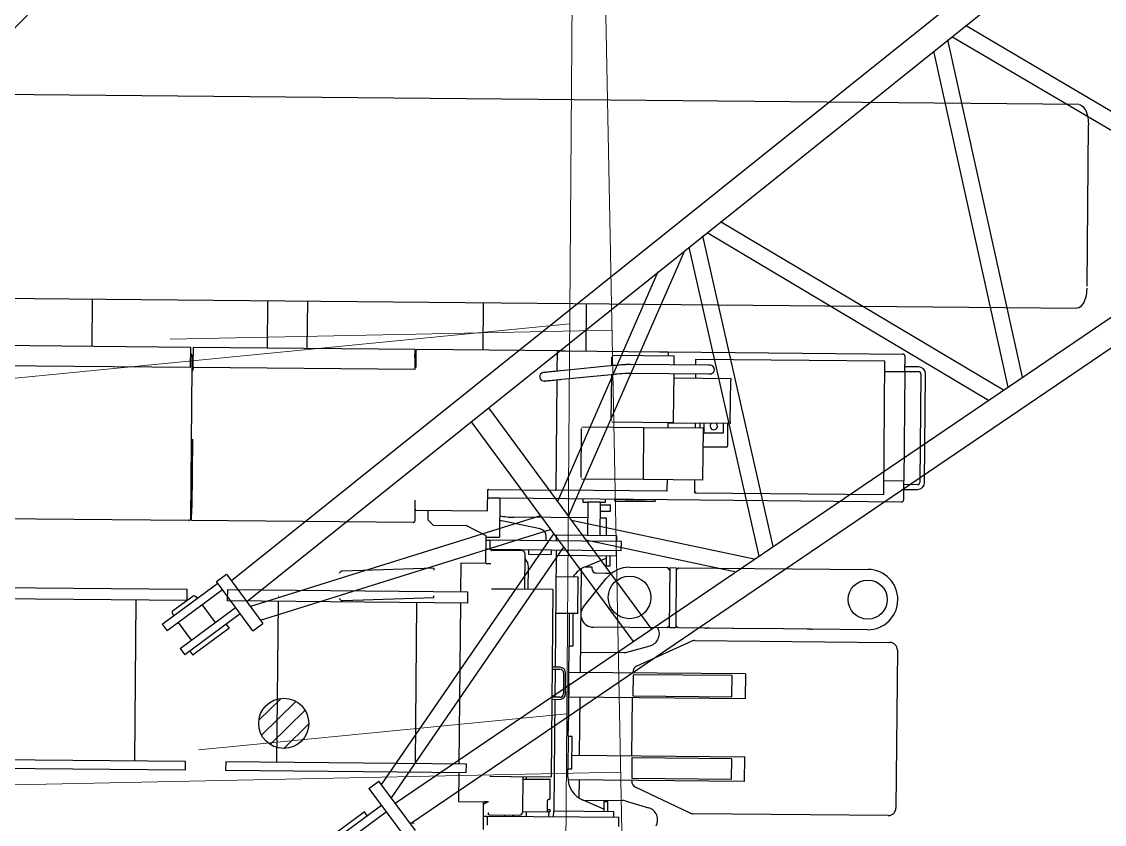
# Model space of a CAD drawing. Header units: millimetres. Extents: x -2078669 to -1085629, y -5987148 to 310365.
# Drawn here: x -1708037 to -1703718, y -2250568 to -2247368 of the extents above; entities that cross this region are included whole.
import ezdxf

# ---------------------------------------------------------------- set-up
doc = ezdxf.new("R2010")
doc.units = ezdxf.units.MM
doc.header["$LTSCALE"] = 500
for name, color, linetype, lineweight in [('D-BGD', 7, 'Continuous', 13), ('D-BYP-STR8', 5, 'Continuous', 25), ('D-BYP-STRB', 5, 'Continuous', 25), ('D-BYP-STRC', 1, 'Continuous', 13)]:
    doc.layers.add(name, color=color, linetype=linetype, lineweight=lineweight)
doc.styles.add('MS ゴシック', font='MS Gothic.ttf')
doc.dimstyles.new('DIM-500-F', dxfattribs={"dimscale": 500, "dimtxt": 3.5, "dimasz": 2.5, "dimexe": 0, "dimexo": 2, "dimgap": 0.8, "dimtad": 1, "dimdec": 0, "dimzin": 0, "dimdsep": 46, "dimtxsty": 'MS ゴシック', "dimblk": 'OPEN', "dimcen": 0.1, "dimclrd": 256, "dimclre": 256, "dimclrt": 256, "dimaunit": 1, "dimadec": 4, "dimazin": 0, "dimtfac": 1, "dimtdec": 0, "dimtmove": 2, "dimatfit": 3, "dimldrblk": 'OPEN', "dimfxl": 1, "dimtolj": 1, "dimtzin": 0, "dimlwd": -1, "dimlwe": -1, "dimarcsym": 2})

# ---------------------------------------------------------------- blocks, each defined once
blk = doc.blocks.new('河川平面')
at = {"layer": 'D-BGD', "linetype": 'Continuous'}
for p, q in [((1605115.3, -2790073.1), (1602021.8, -2790376.6)), ((1605284.5, -2790097.8), (1603521.9, -2790134.2)), ((1605103.5, -2791627.3), (1603635.8, -2791770.7)), ((1605320.9, -2791860.4), (1601912.3, -2791931.1))]:
    blk.add_line(p, q, dxfattribs=at)
at = {"layer": 'D-BGD', "linetype": 'Continuous', "flags": 128}
for points in [[(1555495.9, -2675787.7), (1564011.5, -2675699.7), (1566577.2, -2675672.8), (1574077.3, -2675730.1), (1583381.5, -2675801.3), (1590983.7, -2675859.6), (1594010.4, -2675779.3), (1600312.3, -2675611.5), (1600968.6, -2675926.5), (1601493.7, -2676411.7), (1602266.3, -2677624), (1603044.6, -2679177.5), (1603569.2, -2681204.6), (1603901.9, -2684845.8), (1604555.1, -2699152.4), (1604818, -2713861), (1604991.3, -2733280.7), (1605158.1, -2754385.2), (1605264.4, -2770455.9), (1605095.6, -2792669.8), (1604965, -2797739), (1604449, -2800952.3), (1604251.7, -2801442.1), (1604117.6, -2801667.3)], [(1605095.6, -2792669.8), (1605264.4, -2770455.9), (1605158.1, -2754385.2), (1604991.3, -2733280.7), (1604818, -2713861), (1604555.1, -2699152.4)]]:
    blk.add_lwpolyline(points, dxfattribs=at)
at = {"layer": 'D-BGD', "linetype": 'Continuous'}
for points in [[(1551648.4, -2675562.3, 363530), (1588752.9, -2675805.7, 367630), (1591491.6, -2675776.7, 367740), (1601077.8, -2675473.7, 368380), (1602686.9, -2677771.2, 368330), (1604553.9, -2702997.2, 368080), (1604920.5, -2714880.7, 368280), (1605042.4, -2738607.7, 368470), (1604960.7, -2758976.6, 368490), (1605039.6, -2777661.4, 368510), (1605331.7, -2792524, 368300), (1605349, -2797390, 368380), (1605376, -2800935, 368140), (1605159.6, -2801652.6, 368050), (1604931.6, -2802029.1, 368050)], [(1604920.5, -2714880.7, 368280), (1605042.4, -2738607.7, 368470), (1604960.7, -2758976.6, 368490), (1605039.6, -2777661.4, 368510), (1605331.7, -2792524, 368300)]]:
    blk.add_polyline3d(points, dxfattribs=at)
blk = doc.blocks.new('_Open')
at = {"color": 0, "linetype": 'ByBlock', "lineweight": -2}
for p, q in [((-1, 0.1667), (0, 0)), ((-1, -0.1667), (0, 0)), ((0, 0), (-1, 0))]:
    blk.add_line(p, q, dxfattribs=at)

msp = doc.modelspace()

# ---------------------------------------------------------------- linework, layer by layer
at = {"layer": 'D-BYP-STR8'}
msp.add_circle((-1706874.7, -2250449), 16000, dxfattribs=at)
at = {"layer": 'D-BYP-STRB', "linetype": 'Continuous'}
for p, q in [((-1707139, -2249679.4), (-1702693.5, -2246120.9)), ((-1703352.1, -2246517.9), (-1707199.4, -2249597.6)), ((-1706546.4, -2250482.8), (-1701833.8, -2247286.3)), ((-1703043.4, -2248106.8), (-1704271.6, -2247384.1)), ((-1704326.1, -2247427.5), (-1703102.9, -2248147.2)), ((-1704044.8, -2248786), (-1704342.4, -2247440.7)), ((-1704398.9, -2247485.9), (-1704102.7, -2248825.3)), ((-1703820.1, -2247698.6), (-1710031.3, -2247641.2)), ((-1703820.1, -2247698.6), (-1703812.3, -2247700.2)), ((-1703812.3, -2247700.2), (-1703804.9, -2247704.8)), ((-1703804.9, -2247704.8), (-1703792.1, -2247722.3)), ((-1703792.1, -2247722.3), (-1703783.6, -2247748.3)), ((-1703786.8, -2248422.8), (-1703780.9, -2247779)), ((-1703783.6, -2247748.3), (-1703780.9, -2247779)), ((-1706486, -2250564.6), (-1702407.7, -2247798.4)), ((-1704120.1, -2248837.1), (-1705248.4, -2248166)), ((-1705302.7, -2248209.3), (-1704179.5, -2248877.4)), ((-1705038.8, -2249460.2), (-1705319, -2248222.5)), ((-1705855.4, -2249339.8), (-1705391.8, -2248280.8)), ((-1705375.4, -2248267.5), (-1705096.6, -2249499.4)), ((-1705498.5, -2248366.1), (-1705898.9, -2249280.9)), ((-1710041.1, -2248453.1), (-1703827.6, -2248510.5)), ((-1703790.2, -2248461.5), (-1703799.1, -2248487.4)), ((-1703786.9, -2248430.9), (-1703790.2, -2248461.5)), ((-1707755.5, -2248474.2), (-1707757.2, -2248663.2)), ((-1707055.5, -2248480.7), (-1707057.2, -2248669.7)), ((-1706897.3, -2248671.2), (-1706895.5, -2248482.2)), ((-1706195.5, -2248488.7), (-1706197.3, -2248677.7)), ((-1705785.3, -2248681.5), (-1705783.6, -2248492.5)), ((-1703819.8, -2248509.1), (-1703827.6, -2248510.5)), ((-1703812.3, -2248504.6), (-1703819.8, -2248509.1)), ((-1703799.1, -2248487.4), (-1703812.3, -2248504.6)), ((-1707362.2, -2248666.9), (-1708247.2, -2248658.7)), ((-1707363, -2248746.9), (-1707362.2, -2248666.9)), ((-1707352.2, -2248667), (-1707352.5, -2248699.3)), ((-1706467.3, -2248675.2), (-1707352.2, -2248667)), ((-1706467.6, -2248707.5), (-1706467.3, -2248675.2)), ((-1706462.6, -2248708.4), (-1706462.3, -2248675.2)), ((-1706462.3, -2248675.2), (-1706459.1, -2248675.2)), ((-1705886.1, -2248680.5), (-1706459.1, -2248675.2)), ((-1705900.7, -2248680.4), (-1705901.5, -2248761.7)), ((-1705886.1, -2248680.5), (-1705866.6, -2248680.7)), ((-1705866.6, -2248680.7), (-1705491.6, -2248684.2)), ((-1705491.6, -2248684.2), (-1705485.4, -2248684.2)), ((-1705485.4, -2248684.2), (-1705457.3, -2248684.5)), ((-1705457.3, -2248684.5), (-1705457.5, -2248699.5)), ((-1705457.3, -2248684.5), (-1704522.4, -2248693.1)), ((-1707362.5, -2248692.9), (-1707360.7, -2248692.9)), ((-1707360.7, -2248692.9), (-1707360.7, -2248696.1)), ((-1707360.7, -2248696.1), (-1707357.5, -2248696.1)), ((-1707357.5, -2248696.1), (-1707358, -2248746.9)), ((-1707353, -2248747), (-1707352.5, -2248699.3)), ((-1706467.6, -2248707.5), (-1706468, -2248755.2)), ((-1706467.5, -2248701.2), (-1706465.7, -2248701.2)), ((-1706465.8, -2248707.5), (-1706465.7, -2248703)), ((-1706465.7, -2248701.2), (-1706465.7, -2248703)), ((-1706462.9, -2248746.7), (-1706462.6, -2248708.4)), ((-1705901, -2248714.4), (-1705901, -2248714.4)), ((-1705683.4, -2248703.8), (-1705683.7, -2248740.3)), ((-1705680.2, -2248697.4), (-1705433.4, -2248699.7)), ((-1705433.7, -2248736.7), (-1705433.4, -2248706.1)), ((-1705433.4, -2248706.1), (-1705433.4, -2248699.7)), ((-1705348, -2248714.5), (-1705348.2, -2248737.5)), ((-1704593, -2248721.5), (-1705348, -2248714.5)), ((-1704597.9, -2249253.5), (-1704593, -2248721.5)), ((-1704513, -2248763.2), (-1704512.4, -2248703.2)), ((-1707363, -2248746.9), (-1708247.9, -2248738.7)), ((-1707358, -2248746.9), (-1707363.6, -2249350.5)), ((-1707353, -2248747), (-1707353.1, -2248756.6)), ((-1707353.1, -2248761.1), (-1707353.1, -2248756.6)), ((-1706468, -2248755.2), (-1707353, -2248747)), ((-1705954, -2248766.9), (-1705954.9, -2248767)), ((-1705952.8, -2248766.8), (-1705954, -2248766.9)), ((-1705951.2, -2248766.6), (-1705952.8, -2248766.8)), ((-1705949.1, -2248766.4), (-1705951.2, -2248766.6)), ((-1705946.5, -2248766.2), (-1705949.1, -2248766.4)), ((-1705943.3, -2248765.8), (-1705946.5, -2248766.2)), ((-1705939.3, -2248765.5), (-1705943.3, -2248765.8)), ((-1705934.5, -2248765), (-1705939.3, -2248765.5)), ((-1705928.9, -2248764.4), (-1705934.5, -2248765)), ((-1705922.6, -2248763.8), (-1705928.9, -2248764.4)), ((-1705915.9, -2248763.1), (-1705922.6, -2248763.8)), ((-1705909.1, -2248762.5), (-1705915.9, -2248763.1)), ((-1705902.3, -2248761.8), (-1705909.1, -2248762.5)), ((-1705896, -2248761.2), (-1705902.3, -2248761.8)), ((-1705890.2, -2248760.6), (-1705896, -2248761.2)), ((-1705885.3, -2248760.1), (-1705890.2, -2248760.6)), ((-1705673.9, -2248739.3), (-1705885.3, -2248760.1)), ((-1705881.9, -2248794), (-1705670.6, -2248773.1)), ((-1705671.7, -2248739.1), (-1705673.9, -2248739.3)), ((-1705669.1, -2248738.9), (-1705671.7, -2248739.1)), ((-1705670.6, -2248773.1), (-1705670.6, -2248773.1)), ((-1705670.6, -2248773.1), (-1705670.6, -2248773.1)), ((-1705670.6, -2248773.1), (-1705670.6, -2248773.1)), ((-1705670.6, -2248773.1), (-1705670.6, -2248773.1)), ((-1705670.6, -2248773.1), (-1705670.5, -2248773.1)), ((-1705670.5, -2248773.1), (-1705670.5, -2248773.1)), ((-1705670.5, -2248773.1), (-1705670.5, -2248773.1)), ((-1705670.5, -2248773.1), (-1705670.4, -2248773.1)), ((-1705670.4, -2248773.1), (-1705670.2, -2248773.1)), ((-1705670.2, -2248773.1), (-1705670.1, -2248773.1)), ((-1705670.1, -2248773.1), (-1705670, -2248773.1)), ((-1705670, -2248773.1), (-1705669.2, -2248773)), ((-1705669.2, -2248773), (-1705669, -2248773)), ((-1705666.2, -2248738.6), (-1705669.1, -2248738.9)), ((-1705669, -2248773), (-1705668.7, -2248772.9)), ((-1705668.7, -2248772.9), (-1705668.4, -2248772.9)), ((-1705668.4, -2248772.9), (-1705668, -2248772.9)), ((-1705668, -2248772.9), (-1705667.6, -2248772.8)), ((-1705667.6, -2248772.8), (-1705667.1, -2248772.8)), ((-1705667.1, -2248772.8), (-1705666.6, -2248772.7)), ((-1705666.6, -2248772.7), (-1705666.1, -2248772.7)), ((-1705663.1, -2248738.3), (-1705666.2, -2248738.6)), ((-1705666.1, -2248772.7), (-1705665.6, -2248772.6)), ((-1705665.6, -2248772.6), (-1705665, -2248772.6)), ((-1705665, -2248772.6), (-1705664.3, -2248772.5)), ((-1705664.3, -2248772.5), (-1705663.5, -2248772.5)), ((-1705663.5, -2248772.5), (-1705662.6, -2248772.4)), ((-1705659.9, -2248738), (-1705663.1, -2248738.3)), ((-1705662.6, -2248772.4), (-1705661.6, -2248772.3)), ((-1705661.6, -2248772.3), (-1705660.5, -2248772.2)), ((-1705660.5, -2248772.2), (-1705659.2, -2248772.1)), ((-1705656.8, -2248737.7), (-1705659.9, -2248738)), ((-1705659.2, -2248772.1), (-1705650.3, -2248771.3)), ((-1705653.9, -2248737.5), (-1705656.8, -2248737.7)), ((-1705651.2, -2248737.3), (-1705653.9, -2248737.5)), ((-1705644.4, -2248736.7), (-1705651.2, -2248737.3)), ((-1705650.3, -2248771.3), (-1705642, -2248770.6)), ((-1705638.3, -2248736.3), (-1705644.4, -2248736.7)), ((-1705642, -2248770.6), (-1705630, -2248769.9)), ((-1705638.2, -2248736.3), (-1705638.3, -2248736.3)), ((-1705637.2, -2248736.2), (-1705638.2, -2248736.3)), ((-1705627.9, -2248735.7), (-1705637.2, -2248736.2)), ((-1705630, -2248769.9), (-1705624.2, -2248769.5)), ((-1705626.9, -2248735.6), (-1705627.9, -2248735.7)), ((-1705625.9, -2248735.5), (-1705626.9, -2248735.6)), ((-1705625, -2248735.5), (-1705625.9, -2248735.5)), ((-1705624.2, -2248735.5), (-1705625, -2248735.5)), ((-1705623.4, -2248735.4), (-1705624.2, -2248735.5)), ((-1705624.2, -2248769.5), (-1705619.4, -2248769.3)), ((-1705622.8, -2248735.4), (-1705623.4, -2248735.4)), ((-1705622.1, -2248735.4), (-1705622.8, -2248735.4)), ((-1705621.6, -2248735.3), (-1705622.1, -2248735.4)), ((-1705621, -2248735.3), (-1705621.6, -2248735.3)), ((-1705620.5, -2248735.3), (-1705621, -2248735.3)), ((-1705620.1, -2248735.3), (-1705620.5, -2248735.3)), ((-1705619.7, -2248735.3), (-1705620.1, -2248735.3)), ((-1705619.3, -2248735.3), (-1705619.7, -2248735.3)), ((-1705619.4, -2248769.3), (-1705613.8, -2248769.1)), ((-1705618.9, -2248735.2), (-1705619.3, -2248735.3)), ((-1705618.6, -2248735.2), (-1705618.9, -2248735.2)), ((-1705618.3, -2248735.2), (-1705618.6, -2248735.2)), ((-1705617.9, -2248735.2), (-1705618.3, -2248735.2)), ((-1705617.6, -2248735.2), (-1705617.9, -2248735.2)), ((-1705617.3, -2248735.2), (-1705617.6, -2248735.2)), ((-1705617.1, -2248735.2), (-1705617.3, -2248735.2)), ((-1705616.8, -2248735.2), (-1705617.1, -2248735.2)), ((-1705616.5, -2248735.2), (-1705616.8, -2248735.2)), ((-1705616.3, -2248735.2), (-1705616.5, -2248735.2)), ((-1705616.1, -2248735.2), (-1705616.3, -2248735.2)), ((-1705615.9, -2248735.2), (-1705616.1, -2248735.2)), ((-1705615.7, -2248735.2), (-1705615.9, -2248735.2)), ((-1705615.6, -2248735.1), (-1705615.7, -2248735.2)), ((-1705615.4, -2248735.1), (-1705615.6, -2248735.1)), ((-1705615.3, -2248735.1), (-1705615.4, -2248735.1)), ((-1705615.1, -2248735.1), (-1705615.3, -2248735.1)), ((-1705615, -2248735.1), (-1705615.1, -2248735.1)), ((-1705614.9, -2248735.1), (-1705615, -2248735.1)), ((-1705614.8, -2248735.1), (-1705614.9, -2248735.1)), ((-1705614.7, -2248735.1), (-1705614.8, -2248735.1)), ((-1705614.6, -2248735.1), (-1705614.7, -2248735.1)), ((-1705614.7, -2248735.1), (-1705614.7, -2248735.1)), ((-1705614.5, -2248735.1), (-1705614.6, -2248735.1)), ((-1705614.4, -2248735.1), (-1705614.5, -2248735.1)), ((-1705614.5, -2248735.1), (-1705614.5, -2248735.1)), ((-1705614.3, -2248735.1), (-1705614.4, -2248735.1)), ((-1705614.2, -2248735.1), (-1705614.3, -2248735.1)), ((-1705614.3, -2248735.1), (-1705614.3, -2248735.1)), ((-1705614.1, -2248735.1), (-1705614.2, -2248735.1)), ((-1705614.2, -2248735.1), (-1705614.2, -2248735.1)), ((-1705614, -2248735.1), (-1705614.1, -2248735.1)), ((-1705614.1, -2248735.1), (-1705614.1, -2248735.1)), ((-1705613.9, -2248735.1), (-1705614, -2248735.1)), ((-1705614, -2248735.1), (-1705614, -2248735.1)), ((-1705613.8, -2248735.1), (-1705613.9, -2248735.1)), ((-1705613.7, -2248735.1), (-1705613.8, -2248735.1)), ((-1705613.8, -2248735.1), (-1705613.8, -2248735.1)), ((-1705613.8, -2248769.1), (-1705611.6, -2248769.1)), ((-1705613.6, -2248735.1), (-1705613.7, -2248735.1)), ((-1705613.7, -2248735.1), (-1705613.7, -2248735.1)), ((-1705613.5, -2248735.1), (-1705613.6, -2248735.1)), ((-1705613.3, -2248735.1), (-1705613.5, -2248735.1)), ((-1705613.5, -2248735.1), (-1705613.5, -2248735.1)), ((-1705613.5, -2248735.1), (-1705613.5, -2248735.1)), ((-1705613.2, -2248735.1), (-1705613.3, -2248735.1)), ((-1705613.3, -2248735.1), (-1705613.3, -2248735.1)), ((-1705613.1, -2248735.1), (-1705613.2, -2248735.1)), ((-1705613, -2248735.1), (-1705613.1, -2248735.1)), ((-1705612.9, -2248735.1), (-1705613, -2248735.1)), ((-1705613, -2248735.1), (-1705613, -2248735.1)), ((-1705613, -2248735.1), (-1705613, -2248735.1)), ((-1705613, -2248735.1), (-1705613, -2248735.1)), ((-1705612.9, -2248735.1), (-1705612.9, -2248735.1)), ((-1705612.9, -2248735.1), (-1705612.9, -2248735.1)), ((-1705612.9, -2248735.1), (-1705612.9, -2248735.1)), ((-1705612.9, -2248735.1), (-1705612.9, -2248735.1)), ((-1705612.9, -2248735.1), (-1705612.9, -2248735.1)), ((-1705612.9, -2248735.1), (-1705612.9, -2248735.1)), ((-1705612.9, -2248735.1), (-1705612.9, -2248735.1)), ((-1705612.9, -2248735.1), (-1705612.9, -2248735.1)), ((-1705612.9, -2248735.1), (-1705612.9, -2248735.1)), ((-1705612.7, -2248735.1), (-1705612.9, -2248735.1)), ((-1705612.5, -2248735.1), (-1705612.7, -2248735.1)), ((-1705612.3, -2248735.1), (-1705612.5, -2248735.1)), ((-1705612.1, -2248735.1), (-1705612.3, -2248735.1)), ((-1705611.8, -2248735.1), (-1705612.1, -2248735.1)), ((-1705611.6, -2248735.1), (-1705611.8, -2248735.1)), ((-1705611.3, -2248735.1), (-1705611.6, -2248735.1)), ((-1705611.6, -2248769.1), (-1705609.5, -2248769.1)), ((-1705611, -2248735.1), (-1705611.3, -2248735.1)), ((-1705610.7, -2248735.1), (-1705611, -2248735.1)), ((-1705610.5, -2248735.1), (-1705610.7, -2248735.1)), ((-1705610.2, -2248735.1), (-1705610.5, -2248735.1)), ((-1705610, -2248735.1), (-1705610.2, -2248735.1)), ((-1705609.8, -2248735.1), (-1705610, -2248735.1)), ((-1705609.5, -2248735.1), (-1705609.8, -2248735.1)), ((-1705609.4, -2248735.1), (-1705609.5, -2248735.1)), ((-1705609.5, -2248769.1), (-1705297.2, -2248772)), ((-1705609.2, -2248735.1), (-1705609.4, -2248735.1)), ((-1705296.9, -2248738), (-1705609.2, -2248735.1)), ((-1705435.8, -2248961.3), (-1705434, -2248770.7)), ((-1705348.5, -2248771.5), (-1705348.7, -2248789.1)), ((-1705297.2, -2248772), (-1705296.7, -2248772)), ((-1705296.3, -2248738), (-1705296.9, -2248738)), ((-1705296.7, -2248772), (-1705296, -2248772)), ((-1705295.7, -2248738), (-1705296.3, -2248738)), ((-1705296, -2248772), (-1705295.3, -2248772)), ((-1705295, -2248738), (-1705295.7, -2248738)), ((-1705295.3, -2248772), (-1705294.6, -2248772)), ((-1705294.3, -2248738), (-1705295, -2248738)), ((-1705294.6, -2248772), (-1705293.9, -2248772)), ((-1705293.6, -2248738), (-1705294.3, -2248738)), ((-1705293.9, -2248772), (-1705293.2, -2248772)), ((-1705292.8, -2248738), (-1705293.6, -2248738)), ((-1705293.2, -2248772), (-1705292.5, -2248772)), ((-1705292.2, -2248738), (-1705292.8, -2248738)), ((-1705292.5, -2248772), (-1705291.9, -2248772)), ((-1705291.6, -2248738), (-1705292.2, -2248738)), ((-1705291.9, -2248772), (-1705291.4, -2248772)), ((-1705291.1, -2248738), (-1705291.6, -2248738)), ((-1705291.4, -2248772), (-1705291, -2248772)), ((-1705290.7, -2248738), (-1705291.1, -2248738)), ((-1705291, -2248772), (-1705290.7, -2248772)), ((-1705290.4, -2248738), (-1705290.7, -2248738)), ((-1705290.7, -2248772), (-1705290.5, -2248772)), ((-1705290.5, -2248772), (-1705290.4, -2248772)), ((-1705290.2, -2248738), (-1705290.4, -2248738)), ((-1705290.4, -2248772), (-1705290.2, -2248772)), ((-1705290, -2248738), (-1705290.2, -2248738)), ((-1705290.2, -2248772), (-1705290.2, -2248772)), ((-1705290.2, -2248772), (-1705290.1, -2248772)), ((-1705289.9, -2248738), (-1705290, -2248738)), ((-1705289.8, -2248738), (-1705289.9, -2248738)), ((-1705289.9, -2248738), (-1705289.9, -2248738)), ((-1704593.4, -2248762.5), (-1704513, -2248763.2)), ((-1704593.4, -2248762.5), (-1704513, -2248763.2)), ((-1704513, -2248763.2), (-1704517, -2249198.2)), ((-1704513, -2248762.7), (-1704459, -2248763.2)), ((-1704458.8, -2248744.2), (-1704512.8, -2248743.7)), ((-1704449.6, -2248772.8), (-1704453.6, -2249204.8)), ((-1704434.6, -2249205), (-1704430.6, -2248773)), ((-1705951.6, -2248800.8), (-1705950.7, -2248800.7)), ((-1705950.7, -2248800.7), (-1705949.4, -2248800.6)), ((-1705949.4, -2248800.6), (-1705947.9, -2248800.5)), ((-1705947.9, -2248800.5), (-1705945.8, -2248800.3)), ((-1705945.8, -2248800.3), (-1705943.2, -2248800)), ((-1705943.2, -2248800), (-1705939.9, -2248799.7)), ((-1705939.9, -2248799.7), (-1705936, -2248799.3)), ((-1705936, -2248799.3), (-1705931.2, -2248798.8)), ((-1705931.2, -2248798.8), (-1705925.5, -2248798.3)), ((-1705925.5, -2248798.3), (-1705919.3, -2248797.6)), ((-1705919.3, -2248797.6), (-1705912.6, -2248797)), ((-1705912.6, -2248797), (-1705905.7, -2248796.3)), ((-1705901.8, -2248795.9), (-1705905.9, -2249235.4)), ((-1705905.7, -2248796.3), (-1705899, -2248795.6)), ((-1705899, -2248795.6), (-1705892.6, -2248795)), ((-1705892.6, -2248795), (-1705886.8, -2248794.4)), ((-1705886.8, -2248794.4), (-1705881.9, -2248794)), ((-1705684.1, -2248774.5), (-1705685.8, -2248959)), ((-1705434.2, -2248788.3), (-1705208.3, -2248790.4)), ((-1705209.9, -2248964), (-1705208.3, -2248796.8)), ((-1705208.3, -2248790.4), (-1705208.3, -2248796.8)), ((-1706174.5, -2248907.3), (-1705523.9, -2249789.3)), ((-1706244.1, -2248963), (-1705597.5, -2249839.6)), ((-1705801.5, -2248983.3), (-1705554.7, -2248985.6)), ((-1705435.8, -2248967.7), (-1705682.7, -2248965.4)), ((-1705554.7, -2248992), (-1705554.7, -2248985.6)), ((-1705554.7, -2248985.6), (-1705317.3, -2248987.8)), ((-1705457.8, -2248986.5), (-1705457.6, -2248967.5)), ((-1705456.7, -2248967.5), (-1705456.7, -2248967.6)), ((-1705456.7, -2248967.6), (-1705456.7, -2248967.6)), ((-1705456.7, -2248967.6), (-1705456.7, -2248967.7)), ((-1705456.7, -2248967.7), (-1705456.7, -2248967.7)), ((-1705456.7, -2248967.7), (-1705456.7, -2248967.8)), ((-1705456.7, -2248967.8), (-1705456.7, -2248967.9)), ((-1705456.7, -2248967.9), (-1705456.7, -2248967.9)), ((-1705456.7, -2248967.9), (-1705456.7, -2248968)), ((-1705456.7, -2248968), (-1705456.7, -2248968)), ((-1705456.7, -2248968), (-1705456.7, -2248968)), ((-1705456.7, -2248968), (-1705456.7, -2248968.1)), ((-1705209.9, -2248970.4), (-1705456.7, -2248968.1)), ((-1705456.7, -2248968.1), (-1705456.7, -2248968.1)), ((-1705456.7, -2248968.1), (-1705456.7, -2248968.1)), ((-1705456.7, -2248968.1), (-1705456.7, -2248968.1)), ((-1705456.7, -2248968.1), (-1705456.7, -2248968.1)), ((-1705456.7, -2248968.1), (-1705456.7, -2248968.1)), ((-1705435.8, -2248967.7), (-1705435.8, -2248961.3)), ((-1705350.3, -2248969.1), (-1705350.5, -2248987.5)), ((-1705330.5, -2248987.7), (-1705330.3, -2248969.3)), ((-1705317.3, -2248994.2), (-1705317.3, -2248987.8)), ((-1705315.3, -2248969.4), (-1705315.7, -2249006.8)), ((-1705236.7, -2249007.5), (-1705236.3, -2248970.1)), ((-1705220.3, -2248970.3), (-1705221.2, -2249059.7)), ((-1705209.9, -2248964), (-1705209.9, -2248970.4)), ((-1705804.7, -2248989.7), (-1705806.5, -2249184.9)), ((-1705556.5, -2249187.2), (-1705554.7, -2248992)), ((-1705319.1, -2249189.4), (-1705317.3, -2248994.2)), ((-1705315.7, -2249006.8), (-1705236.7, -2249007.5)), ((-1707355.6, -2249032.7), (-1707358.1, -2249304.3)), ((-1705226.2, -2249064.6), (-1705318, -2249063.8)), ((-1705556.6, -2249193.6), (-1705803.4, -2249191.3)), ((-1705556.6, -2249193.6), (-1705556.5, -2249187.2)), ((-1705319.2, -2249195.8), (-1705556.6, -2249193.6)), ((-1705462, -2249194.5), (-1705462.4, -2249231.7)), ((-1705352.4, -2249195.5), (-1705352.9, -2249244.2)), ((-1705319.2, -2249195.8), (-1705319.1, -2249189.4)), ((-1704597.4, -2249197.5), (-1704517, -2249198.2)), ((-1704517.7, -2249273.2), (-1704517, -2249198.2)), ((-1706178.2, -2249317.9), (-1706177.4, -2249232.9)), ((-1706177.4, -2249232.9), (-1705907.4, -2249235.4)), ((-1705907.4, -2249235.4), (-1705905.9, -2249235.4)), ((-1705902.7, -2249235.4), (-1705905.9, -2249235.4)), ((-1705905.7, -2249220.4), (-1705905.7, -2249220.4)), ((-1705462.4, -2249239.5), (-1705902.7, -2249235.4)), ((-1705462.4, -2249231.7), (-1705462.4, -2249236.3)), ((-1705462.4, -2249236.3), (-1705462.4, -2249239.5)), ((-1705348.3, -2249244.2), (-1705352.9, -2249244.2)), ((-1705350.6, -2249246.5), (-1705350.6, -2249241.9)), ((-1705350.6, -2249241.9), (-1705348.3, -2249241.9)), ((-1705350.6, -2249246.5), (-1704597.9, -2249253.5)), ((-1705348.3, -2249241.9), (-1705348.3, -2249244.2)), ((-1704517.3, -2249232.7), (-1704463.3, -2249233.2)), ((-1704463.2, -2249214.2), (-1704517.2, -2249213.7)), ((-1706467.8, -2249275.2), (-1706468.2, -2249313.8)), ((-1706137.7, -2249268.2), (-1706177.7, -2249267.9)), ((-1706128.7, -2249268.3), (-1706137.7, -2249268.2)), ((-1706128.7, -2249268.3), (-1706130.2, -2249423.3)), ((-1704527.8, -2249283.1), (-1706128.7, -2249268.3)), ((-1705797.8, -2249271.4), (-1705797.9, -2249283.4)), ((-1705797.9, -2249283.4), (-1705777.9, -2249283.6)), ((-1705777.9, -2249283.6), (-1705779.1, -2249416.5)), ((-1705727.9, -2249284), (-1705777.9, -2249283.6)), ((-1705729.1, -2249417), (-1705727.9, -2249284)), ((-1705727.9, -2249284), (-1705707.9, -2249284.2)), ((-1705707.9, -2249284.2), (-1705707.8, -2249272.2)), ((-1705629.8, -2249273.7), (-1705669.8, -2249273.3)), ((-1705669.8, -2249273.3), (-1705669.8, -2249273.6)), ((-1705669.8, -2249273.6), (-1705669.8, -2249273.9)), ((-1705669.8, -2249273.9), (-1705669.8, -2249274.3)), ((-1705669.8, -2249274.3), (-1705669.8, -2249274.8)), ((-1705669.8, -2249274.8), (-1705669.8, -2249275.3)), ((-1705669.8, -2249275.3), (-1705669.8, -2249275.8)), ((-1705669.8, -2249275.8), (-1705669.8, -2249276.3)), ((-1705669.8, -2249276.3), (-1705669.8, -2249276.8)), ((-1705669.8, -2249276.8), (-1705669.8, -2249277.3)), ((-1705669.8, -2249277.3), (-1705669.8, -2249277.8)), ((-1705669.8, -2249277.8), (-1705669.8, -2249278.3)), ((-1705669.8, -2249278.3), (-1705669.8, -2249278.8)), ((-1705669.8, -2249278.8), (-1705669.8, -2249279.3)), ((-1705669.8, -2249279.3), (-1705669.8, -2249279.7)), ((-1705669.8, -2249279.7), (-1705669.8, -2249280)), ((-1705669.8, -2249280), (-1705669.8, -2249280.3)), ((-1705629.8, -2249280.7), (-1705669.8, -2249280.3)), ((-1705659.8, -2249272.6), (-1705659.8, -2249272.7)), ((-1705659.8, -2249273.4), (-1705659.8, -2249272.6)), ((-1705659.8, -2249272.7), (-1705659.8, -2249272.7)), ((-1705659.8, -2249272.7), (-1705659.8, -2249272.8)), ((-1705659.8, -2249272.8), (-1705659.8, -2249272.8)), ((-1705659.8, -2249272.8), (-1705659.8, -2249272.9)), ((-1705659.8, -2249272.9), (-1705659.8, -2249272.9)), ((-1705659.8, -2249272.9), (-1705659.8, -2249273)), ((-1705659.8, -2249273), (-1705659.8, -2249273)), ((-1705659.8, -2249273), (-1705659.8, -2249273.1)), ((-1705659.8, -2249273.1), (-1705659.8, -2249273.1)), ((-1705659.8, -2249273.1), (-1705659.8, -2249273.2)), ((-1705659.8, -2249273.2), (-1705659.8, -2249273.2)), ((-1705659.8, -2249273.2), (-1705659.8, -2249273.3)), ((-1705659.8, -2249273.3), (-1705659.8, -2249273.3)), ((-1705659.8, -2249273.3), (-1705659.8, -2249273.4)), ((-1705659.8, -2249273.4), (-1705659.8, -2249273.4)), ((-1705549.8, -2249274.4), (-1705629.8, -2249273.7)), ((-1705549.8, -2249281.4), (-1705629.8, -2249280.7)), ((-1705509.8, -2249274.8), (-1705549.8, -2249274.4)), ((-1705509.8, -2249281.8), (-1705549.8, -2249281.4)), ((-1705519.8, -2249274), (-1705519.8, -2249273.9)), ((-1705519.8, -2249274.1), (-1705519.8, -2249274)), ((-1705519.8, -2249274), (-1705519.8, -2249274)), ((-1705519.8, -2249274.2), (-1705519.8, -2249274.1)), ((-1705519.8, -2249274.1), (-1705519.8, -2249274.1)), ((-1705519.8, -2249274.1), (-1705519.8, -2249274.1)), ((-1705519.8, -2249274.3), (-1705519.8, -2249274.2)), ((-1705519.8, -2249274.4), (-1705519.8, -2249274.3)), ((-1705519.8, -2249274.3), (-1705519.8, -2249274.3)), ((-1705519.8, -2249274.5), (-1705519.8, -2249274.4)), ((-1705519.8, -2249274.4), (-1705519.8, -2249274.4)), ((-1705519.8, -2249274.6), (-1705519.8, -2249274.5)), ((-1705519.8, -2249274.5), (-1705519.8, -2249274.5)), ((-1705519.8, -2249274.7), (-1705519.8, -2249274.6)), ((-1705519.8, -2249274.6), (-1705519.8, -2249274.6)), ((-1705519.8, -2249274.7), (-1705519.8, -2249274.7)), ((-1705509.8, -2249275.1), (-1705509.8, -2249274.8)), ((-1705509.8, -2249275.4), (-1705509.8, -2249275.1)), ((-1705509.8, -2249275.8), (-1705509.8, -2249275.4)), ((-1705509.8, -2249276.3), (-1705509.8, -2249275.8)), ((-1705509.8, -2249276.7), (-1705509.8, -2249276.3)), ((-1705509.8, -2249277.2), (-1705509.8, -2249276.7)), ((-1705509.8, -2249277.8), (-1705509.8, -2249277.2)), ((-1705509.8, -2249278.3), (-1705509.8, -2249277.8)), ((-1705509.8, -2249278.8), (-1705509.8, -2249278.3)), ((-1705509.8, -2249279.3), (-1705509.8, -2249278.8)), ((-1705509.8, -2249279.8), (-1705509.8, -2249279.3)), ((-1705509.8, -2249280.3), (-1705509.8, -2249279.8)), ((-1705509.8, -2249280.7), (-1705509.8, -2249280.3)), ((-1705509.8, -2249281.1), (-1705509.8, -2249280.7)), ((-1705509.8, -2249281.5), (-1705509.8, -2249281.1)), ((-1705509.8, -2249281.8), (-1705509.8, -2249281.5)), ((-1707358.6, -2249355.1), (-1707358.2, -2249308.8)), ((-1707358.2, -2249308.8), (-1707358.1, -2249304.3)), ((-1706468.2, -2249313.8), (-1706468.6, -2249358.8)), ((-1706465, -2249315.2), (-1706178.2, -2249317.9)), ((-1706416.2, -2249315.7), (-1706416.5, -2249353.7)), ((-1705728.2, -2249319), (-1705688.2, -2249319.4)), ((-1705728, -2249294), (-1705688, -2249294.4)), ((-1705688.2, -2249319.4), (-1705688, -2249294.4)), ((-1707370, -2249356.8), (-1708253.6, -2249348.7)), ((-1707358.6, -2249356.9), (-1707358.6, -2249355.1)), ((-1706473.4, -2249365.1), (-1707358.6, -2249356.9)), ((-1705967, -2249338.7), (-1707123.8, -2249700)), ((-1706416.5, -2249353.7), (-1706394.7, -2249375.9)), ((-1706394.7, -2249375.9), (-1706263.8, -2249377.1)), ((-1706184.1, -2249417.8), (-1706263.8, -2249377.1)), ((-1705968, -2249390), (-1706121.7, -2249357.8)), ((-1705778.4, -2249346.6), (-1706073.5, -2249343.8)), ((-1705114, -2249511.2), (-1705842.9, -2249356.7)), ((-1705703.5, -2249347.2), (-1705728.5, -2249347)), ((-1705704.1, -2249417.2), (-1705703.5, -2249347.2)), ((-1707083.9, -2249754), (-1705927.1, -2249392.7)), ((-1705914.7, -2249409.6), (-1706601.5, -2250408.2)), ((-1706185.1, -2249527.8), (-1706184.1, -2249417.8)), ((-1705944.3, -2249437), (-1705944.1, -2249419.6)), ((-1705904.1, -2249415.4), (-1705904.3, -2249437.4)), ((-1705664.1, -2249417.6), (-1705904.1, -2249415.4)), ((-1705664.1, -2249417.6), (-1705664.3, -2249439.6)), ((-1706561.6, -2250462.2), (-1705874.8, -2249463.7)), ((-1706184.3, -2249434.8), (-1706169.3, -2249434.9)), ((-1706184.2, -2249422.8), (-1706139.2, -2249423.2)), ((-1706169.3, -2249434.9), (-1706169.6, -2249470.9)), ((-1705800.3, -2249438.4), (-1706169.3, -2249434.9)), ((-1706139.2, -2249423.2), (-1706130.2, -2249423.3)), ((-1705644.3, -2249439.8), (-1705800.3, -2249438.4)), ((-1705786.2, -2249433.7), (-1705186.8, -2249560.7)), ((-1705644.6, -2249475.8), (-1705644.3, -2249439.8)), ((-1706169.6, -2249470.9), (-1706184.6, -2249470.8)), ((-1706169.6, -2249470.9), (-1705800.6, -2249474.4)), ((-1706164.7, -2249476), (-1706162.4, -2249476)), ((-1706160.1, -2249476), (-1706162.4, -2249476)), ((-1706039.7, -2249477.1), (-1706160.1, -2249476)), ((-1706100.6, -2249471.6), (-1706100.7, -2249476.6)), ((-1706068.6, -2249471.9), (-1706068.7, -2249476.9)), ((-1706064.6, -2249471.9), (-1706064.7, -2249476.9)), ((-1706029.8, -2249487.2), (-1706031.1, -2249631.2)), ((-1706014.6, -2249472.4), (-1706014.8, -2249491.4)), ((-1706014.8, -2249491.4), (-1705924.8, -2249492.2)), ((-1705924.6, -2249473.2), (-1705924.8, -2249492.2)), ((-1705904.8, -2249495.4), (-1705909, -2249941.4)), ((-1705904.6, -2249473.4), (-1705904.8, -2249495.4)), ((-1705904.8, -2249495.4), (-1705664.8, -2249497.6)), ((-1705800.6, -2249474.4), (-1705644.6, -2249475.8)), ((-1705788.5, -2249540.9), (-1705704.9, -2249507.2)), ((-1705704.8, -2249497.2), (-1705705.2, -2249537.2)), ((-1705689.2, -2249537.4), (-1705688.8, -2249497.4)), ((-1705664.6, -2249475.6), (-1705664.8, -2249497.6)), ((-1706392.2, -2249547.2), (-1706756.1, -2249558.2)), ((-1706392.2, -2249547.2), (-1706391.9, -2249554.9)), ((-1706285.1, -2249526.9), (-1706286.2, -2249640.9)), ((-1706183.1, -2249527.8), (-1706285.1, -2249526.9)), ((-1706183.1, -2249527.8), (-1706165.1, -2249528)), ((-1706016.1, -2249631.4), (-1706015.3, -2249542.4)), ((-1705805.3, -2249549.6), (-1705809.1, -2249962.3)), ((-1705788.6, -2249541), (-1705762.2, -2249541.2)), ((-1705762.2, -2249541.2), (-1705762.3, -2249546.7)), ((-1705705.2, -2249537.2), (-1705689.2, -2249537.4)), ((-1705610.3, -2249543.1), (-1705460.3, -2249544.5)), ((-1705459.3, -2249545.5), (-1705460.3, -2249544.5)), ((-1705450.4, -2249554.6), (-1705459.3, -2249545.5)), ((-1705452.5, -2249784.6), (-1705450.3, -2249544.6)), ((-1705450.3, -2249544.6), (-1705425.3, -2249544.8)), ((-1705425.3, -2249544.8), (-1705427.5, -2249784.8)), ((-1705415.3, -2249544.9), (-1705425.4, -2249554.8)), ((-1705415.3, -2249544.9), (-1704660.3, -2249551.9)), ((-1707259.9, -2249599.8), (-1707219.6, -2249570.1)), ((-1707219.6, -2249570.1), (-1707074.2, -2249767.2)), ((-1706762, -2249558.4), (-1706769.5, -2249566.3)), ((-1706756.1, -2249558.2), (-1706762, -2249558.4)), ((-1705816.4, -2249581.9), (-1705905.6, -2249581.1)), ((-1705817.7, -2249724.2), (-1705816.4, -2249584.2)), ((-1705816.4, -2249581.9), (-1705816.4, -2249584.2)), ((-1705795, -2249700.5), (-1705705, -2249588.1)), ((-1705683.8, -2249567.4), (-1705742.5, -2249566.9)), ((-1708336.1, -2249621.9), (-1707376.2, -2249630.8)), ((-1707475.8, -2249770.2), (-1707254.5, -2249607)), ((-1707235.5, -2249632.8), (-1707456.8, -2249796)), ((-1707376.6, -2249675.8), (-1707376.2, -2249630.8)), ((-1707114.4, -2249796.9), (-1707259.9, -2249599.8)), ((-1707216.1, -2249632.3), (-1707216.6, -2249677.3)), ((-1707216.1, -2249632.3), (-1706256.2, -2249641.1)), ((-1706157.8, -2249630.1), (-1706162.4, -2249630)), ((-1706079.3, -2249630.8), (-1706157.8, -2249630.1)), ((-1706076, -2249630.8), (-1706079.3, -2249630.8)), ((-1705918.7, -2249632.3), (-1706076, -2249630.8)), ((-1705917.4, -2249632.3), (-1705924.3, -2250378.2)), ((-1705917.4, -2249632.3), (-1705918.7, -2249632.3)), ((-1707376.6, -2249675.8), (-1708336.5, -2249666.9)), ((-1707585.5, -2250315.5), (-1707579.6, -2249673.9)), ((-1707434.2, -2249717.2), (-1707353.7, -2249657.8)), ((-1707335.4, -2249666.7), (-1707346.4, -2249657.9)), ((-1706256.6, -2249686.1), (-1707216.6, -2249677.3)), ((-1707013.6, -2249679.1), (-1707019.5, -2250320.7)), ((-1707010.1, -2249659.2), (-1707011.9, -2249659.2)), ((-1706769.8, -2249668), (-1706761.9, -2249675.4)), ((-1706761.9, -2249675.4), (-1706756, -2249675.3)), ((-1706756, -2249675.3), (-1706392.1, -2249664.2)), ((-1706392.1, -2249664.2), (-1706392.3, -2249656.5)), ((-1706256.6, -2249686.1), (-1706256.2, -2249641.1)), ((-1707404.6, -2249866.8), (-1707183.3, -2249703.6)), ((-1707263.8, -2249762.9), (-1707316, -2249692.1)), ((-1706465.5, -2250325.8), (-1706459.6, -2249684.3)), ((-1706286.6, -2249684.9), (-1706292.5, -2250327.4)), ((-1705803.7, -2249717.1), (-1705803.5, -2249716.7)), ((-1705803.5, -2249716.7), (-1705801.7, -2249712)), ((-1705801.7, -2249712), (-1705801.5, -2249711.5)), ((-1707436.3, -2249724.2), (-1707431.1, -2249737.3)), ((-1707412.6, -2249763.3), (-1707360.3, -2249834.2)), ((-1707164.3, -2249729.3), (-1707385.6, -2249892.6)), ((-1707361, -2249725.3), (-1707361, -2249725.3)), ((-1705907, -2249725.7), (-1705817.8, -2249726.5)), ((-1705852, -2249726.2), (-1705853.2, -2249855.9)), ((-1705837.2, -2249856), (-1705836, -2249726.3)), ((-1705817.7, -2249724.2), (-1705817.8, -2249726.5)), ((-1707475.8, -2249770.2), (-1707456.8, -2249796)), ((-1707221.4, -2249795.1), (-1707342.1, -2249884.1)), ((-1707209.4, -2249786.2), (-1707221.4, -2249795.1)), ((-1707220.6, -2249770.9), (-1707209.4, -2249786.2)), ((-1707114.4, -2249796.9), (-1707074.2, -2249767.2)), ((-1705462.5, -2249784.5), (-1705756.5, -2249781.8)), ((-1705462.5, -2249784.5), (-1705461.5, -2249783.5)), ((-1705461.5, -2249783.5), (-1705452.4, -2249774.6)), ((-1705427.5, -2249784.8), (-1705452.5, -2249784.6)), ((-1705427.4, -2249774.8), (-1705417.5, -2249784.9)), ((-1705311.8, -2249785.9), (-1705417.5, -2249784.9)), ((-1705311.8, -2249785.9), (-1705306.5, -2249785.9)), ((-1705292.4, -2249786.1), (-1705306.5, -2249785.9)), ((-1705200.5, -2249786.9), (-1705292.4, -2249786.1)), ((-1705197.5, -2249786.9), (-1705200.5, -2249786.9)), ((-1704997.5, -2249788.8), (-1705197.5, -2249786.9)), ((-1704994.5, -2249788.8), (-1704997.5, -2249788.8)), ((-1704902.6, -2249789.7), (-1704994.5, -2249788.8)), ((-1704888.5, -2249789.8), (-1704902.6, -2249789.7)), ((-1704888.5, -2249789.8), (-1704883.2, -2249789.8)), ((-1704662.5, -2249791.9), (-1704883.2, -2249789.8)), ((-1705581.4, -2249935.4), (-1705363.9, -2249838.1)), ((-1705351.4, -2249835.5), (-1704573, -2249842.7)), ((-1707404.6, -2249866.8), (-1707385.6, -2249892.6)), ((-1707365.5, -2249877.7), (-1707354.2, -2249893)), ((-1707342.1, -2249884.1), (-1707354.2, -2249893)), ((-1705856.5, -2250215.9), (-1705853.2, -2249855.9)), ((-1705853.2, -2249855.9), (-1705837.2, -2249856)), ((-1705808.4, -2249881.3), (-1705634, -2249882.9)), ((-1705623, -2249881.5), (-1705529.6, -2249855.9)), ((-1704543.3, -2249873), (-1704549.1, -2250503)), ((-1705889.3, -2249941.6), (-1705920.3, -2249941.3)), ((-1705920.3, -2249949.3), (-1705889.3, -2249949.6)), ((-1705909, -2249949.4), (-1705910.1, -2250061.4)), ((-1705874.5, -2249964.7), (-1705875.2, -2250046.7)), ((-1705867.2, -2250046.8), (-1705866.5, -2249964.8)), ((-1705149.2, -2249968.4), (-1705854.1, -2249961.9)), ((-1705599.2, -2249964.2), (-1705599.1, -2249962.5)), ((-1705597.8, -2249971.2), (-1705598.6, -2250055.2)), ((-1705202.3, -2249974.9), (-1705597.8, -2249971.2)), ((-1705203.1, -2250058.9), (-1705202.3, -2249974.9)), ((-1705149.2, -2249968.4), (-1705150.1, -2250066.4)), ((-1705854.5, -2250005.9), (-1705856.3, -2250195.9)), ((-1707090.3, -2250152.9), (-1707001.8, -2250066)), ((-1707090.3, -2250152.9), (-1707001.8, -2250066)), ((-1705890.4, -2250061.5), (-1705921.4, -2250061.3)), ((-1705855, -2250059.9), (-1705150.1, -2250066.4)), ((-1705810, -2250060.3), (-1705812.2, -2250292.3)), ((-1705602.2, -2250294.2), (-1705600.1, -2250062.2)), ((-1705598.6, -2250055.2), (-1705203.1, -2250058.9)), ((-1707079.4, -2250212.2), (-1706942.6, -2250077.9)), ((-1707079.4, -2250212.2), (-1706942.6, -2250077.9)), ((-1705921.4, -2250069.3), (-1705890.4, -2250069.5)), ((-1705910.1, -2250069.4), (-1705914.3, -2250515.3)), ((-1707045.6, -2250249.2), (-1706906.3, -2250112.4)), ((-1707045.6, -2250249.2), (-1706906.3, -2250112.4)), ((-1706991.1, -2250165.4), (-1706991.1, -2250165.4)), ((-1706991.1, -2250165.4), (-1706991.1, -2250165.4)), ((-1706991.1, -2250165.4), (-1706991.1, -2250165.4)), ((-1706991.1, -2250165.4), (-1706991.1, -2250165.4)), ((-1706991.1, -2250165.4), (-1706991.1, -2250165.4)), ((-1706991.1, -2250165.4), (-1706991.1, -2250165.4)), ((-1706991.1, -2250165.4), (-1706991.1, -2250165.4)), ((-1706990.8, -2250265.4), (-1706891.1, -2250167.5)), ((-1706990.8, -2250265.4), (-1706891.1, -2250167.5)), ((-1705856.5, -2250215.9), (-1705857.7, -2250345.9)), ((-1705856.5, -2250215.9), (-1705840.5, -2250216)), ((-1705841.7, -2250346), (-1705840.5, -2250216)), ((-1707382.5, -2250317.4), (-1708342.5, -2250308.5)), ((-1707382.8, -2250352.4), (-1707382.5, -2250317.4)), ((-1707222.5, -2250318.8), (-1707222.8, -2250353.8)), ((-1706262.5, -2250327.7), (-1707222.5, -2250318.8)), ((-1706262.9, -2250362.7), (-1706262.5, -2250327.7)), ((-1705841.2, -2250292), (-1705152.2, -2250298.4)), ((-1705601.6, -2250385.2), (-1705600.8, -2250301.2)), ((-1705600.8, -2250301.2), (-1705205.3, -2250304.9)), ((-1705205.3, -2250304.9), (-1705206.1, -2250388.9)), ((-1705153.1, -2250396.4), (-1705152.2, -2250298.4)), ((-1707382.8, -2250352.4), (-1708342.8, -2250343.5)), ((-1706262.9, -2250362.7), (-1707222.8, -2250353.8)), ((-1706292.9, -2250362.4), (-1706293.9, -2250476.8)), ((-1705858, -2250379), (-1705857.7, -2250345.9)), ((-1705857.7, -2250345.9), (-1705841.7, -2250346)), ((-1706651.4, -2250424.6), (-1706611.2, -2250395)), ((-1706465.8, -2250592.1), (-1706611.2, -2250395)), ((-1706169.3, -2250376), (-1706164.7, -2250376)), ((-1706164.7, -2250376), (-1706086.2, -2250376.8)), ((-1706086.2, -2250376.8), (-1706082.9, -2250376.8)), ((-1706082.9, -2250376.8), (-1705925.6, -2250378.2)), ((-1706038, -2250377.2), (-1706039.3, -2250521.2)), ((-1706038.1, -2250387.2), (-1705928.1, -2250388.2)), ((-1706023.1, -2250387.3), (-1706023, -2250377.3)), ((-1705928.8, -2250463.2), (-1705928.3, -2250406.2)), ((-1705928.3, -2250406.2), (-1705928.1, -2250388.2)), ((-1705925.6, -2250378.2), (-1705924.3, -2250378.2)), ((-1705153.1, -2250396.4), (-1705857.5, -2250389.9)), ((-1705813.1, -2250390.3), (-1705813.8, -2250462.9)), ((-1705603.1, -2250394), (-1705603.1, -2250392.2)), ((-1705206.1, -2250388.9), (-1705601.6, -2250385.2)), ((-1706651.4, -2250424.6), (-1706506, -2250621.8)), ((-1705370.3, -2250522.6), (-1705585.9, -2250421.4)), ((-1706601.6, -2250492.2), (-1706822.9, -2250655.5)), ((-1706293.9, -2250476.8), (-1706191.9, -2250477.8)), ((-1706194.9, -2250587.8), (-1706193.9, -2250477.8)), ((-1706173.9, -2250477.9), (-1706191.9, -2250477.8)), ((-1705939.3, -2250518.1), (-1705939.1, -2250500.1)), ((-1705939.1, -2250500.1), (-1705938.9, -2250473.1)), ((-1705928.8, -2250464.5), (-1705929.2, -2250464.5)), ((-1705798.4, -2250471.4), (-1705639.4, -2250472.9)), ((-1705714.2, -2250507.2), (-1705797.1, -2250472)), ((-1705713.9, -2250477.2), (-1705714.3, -2250517.2)), ((-1705713.9, -2250477.2), (-1705697.9, -2250477.3)), ((-1705698.3, -2250517.3), (-1705697.9, -2250477.3)), ((-1705628.5, -2250474.5), (-1705535.6, -2250501.8)), ((-1706803.9, -2250681.2), (-1706582.6, -2250518)), ((-1706681.3, -2250527.4), (-1706802, -2250616.4)), ((-1706669.2, -2250518.5), (-1706681.3, -2250527.4)), ((-1706657.9, -2250533.8), (-1706669.2, -2250518.5)), ((-1706194.5, -2250534.8), (-1706179.5, -2250534.9)), ((-1706179.5, -2250534.9), (-1706179.8, -2250570.9)), ((-1706179.5, -2250534.9), (-1705810.4, -2250538.3)), ((-1706174.4, -2250529.9), (-1706174.3, -2250519.9)), ((-1706172.1, -2250530), (-1706174.4, -2250529.9)), ((-1706172.1, -2250530), (-1706169.8, -2250530)), ((-1706169.8, -2250530), (-1706049.4, -2250531.1)), ((-1706110.4, -2250530.5), (-1706110.5, -2250535.5)), ((-1706078.4, -2250530.8), (-1706078.5, -2250535.8)), ((-1706074.4, -2250530.9), (-1706074.5, -2250535.9)), ((-1706039.3, -2250517.2), (-1705939.3, -2250518.1)), ((-1706024.3, -2250517.3), (-1706024.5, -2250536.3)), ((-1705934.3, -2250518.2), (-1705939.3, -2250518.1)), ((-1705937.2, -2250506.6), (-1705939.2, -2250506.6)), ((-1705939.2, -2250509.1), (-1705934.2, -2250509.2)), ((-1705937.2, -2250509.1), (-1705937.2, -2250506.6)), ((-1705934.3, -2250518.2), (-1705934.5, -2250537.2)), ((-1705929.3, -2250518.2), (-1705934.3, -2250518.2)), ((-1705934.2, -2250509.2), (-1705929.2, -2250509.2)), ((-1705929.2, -2250509.2), (-1705929.3, -2250518.2)), ((-1705914.5, -2250537.3), (-1705914.3, -2250515.3)), ((-1705674.3, -2250517.6), (-1705914.3, -2250515.3)), ((-1705810.4, -2250538.3), (-1705654.5, -2250539.7)), ((-1705674.5, -2250539.6), (-1705674.3, -2250517.6)), ((-1705654.8, -2250575.7), (-1705654.5, -2250539.7)), ((-1704579.4, -2250532.7), (-1705357.8, -2250525.5)), ((-1706481, -2250561.2), (-1706470.3, -2250563.3))]:
    msp.add_line(p, q, dxfattribs=at)
for centre, radius in [((-1705611.4, -2249663.1), 85), ((-1704661.4, -2249671.9), 78), ((-1706991.1, -2250165.4), 100), ((-1706991.1, -2250165.4), 100)]:
    msp.add_circle(centre, radius, dxfattribs=at)
for centre, radius, start, end in [((-1706469, -2248713), 6.4, 359.4704, 59.4938), ((-1704522.4, -2248703.1), 10, 359.4704, 89.4704), ((-1705953.2, -2248783.9), 17, 98.3618, 275.6299), ((-1705953.2, -2248783.9), 17, 95.6299, 98.3618), ((-1705290, -2248755), 17, 269.4691, 89.4716), ((-1704459.1, -2248772.7), 9.5, 359.4704, 89.4704), ((-1704459.1, -2248772.7), 28.5, 359.4704, 89.4704), ((-1705275.9, -2248980.2), 14.5, 133.6432, 269.4704), ((-1705275.9, -2248980.2), 14.5, 269.4704, 45.2976), ((-1705226.2, -2249059.6), 5, 269.4704, 359.4704), ((-1704463.1, -2249204.7), 28.5, 269.4704, 359.4704), ((-1704463.1, -2249204.7), 9.5, 269.4704, 359.4704), ((-1706174.2, -2249236.1), 3.2, 89.4704, 179.4704), ((-1704527.7, -2249273.1), 10, 269.4704, 359.4704), ((-1706461.7, -2249308.8), 6.4, 179.4704, 237.2426), ((-1707370, -2249350.4), 6.4, 269.4704, 359.4704), ((-1706475, -2249358.7), 6.38, 269.4266, 299.5297), ((-1706475, -2249358.7), 6.4, 299.4727, 359.4704), ((-1706080.6, -2249162), 200, 255.8424, 258.1604), ((-1706070.7, -2249043.8), 300, 258.7282, 269.4704), ((-1705974.1, -2249419.3), 30, 359.4704, 78.1604), ((-1706039.8, -2249487.1), 10, 359.4704, 89.4704), ((-1706065.3, -2249541.9), 50, 359.4704, 45.0434), ((-1705751.1, -2249633.7), 100, 111.9498, 148.7107), ((-1705742.3, -2249546.9), 20, 179.4704, 269.4704), ((-1705611.4, -2249663.1), 120, 89.4704, 141.3202), ((-1705704.8, -2249467.2), 100, 269.4704, 285.1081), ((-1704661.4, -2249671.9), 120, 269.4704, 89.4704), ((-1707350.1, -2249662.6), 6, 51.4126, 126.4126), ((-1707430.7, -2249722), 6, 126.4126, 201.4126), ((-1705756, -2249731.8), 50, 141.3202, 269.4704), ((-1705542.8, -2249807.7), 50, 285.3169, 28.0634), ((-1705351.7, -2249865.5), 30, 89.4704, 114.0939), ((-1704573.3, -2249872.7), 30, 359.4704, 89.4704), ((-1705633.6, -2249842.9), 40, 269.4704, 285.3169), ((-1705569.1, -2249962.8), 30, 114.0939, 179.4704), ((-1705889.5, -2249964.6), 23, 359.4704, 89.4704), ((-1705889.5, -2249964.6), 15, 359.4704, 89.4704), ((-1705890.2, -2250046.5), 15, 269.4704, 359.4704), ((-1705890.2, -2250046.5), 23, 269.4704, 359.4704), ((-1705758, -2250379.9), 100, 179.4704, 246.9909), ((-1705573.1, -2250394.2), 30, 179.4704, 244.8468), ((-1706290.2, -2250300.4), 210, 297.251, 302.2973), ((-1705933.9, -2250473.2), 5, 89.4704, 179.4704), ((-1705933.8, -2250463.2), 5, 269.4704, 359.4704), ((-1705639.8, -2250512.9), 40, 73.6238, 89.4704), ((-1706049.3, -2250521.1), 10, 269.4704, 359.4704), ((-1705549.7, -2250549.8), 50, 330.8773, 73.6238), ((-1705357.5, -2250495.5), 30, 244.8468, 269.4704), ((-1704579.1, -2250502.7), 30, 269.4704, 359.4704)]:
    msp.add_arc(centre, radius, start, end, dxfattribs=at)

# ---------------------------------------------------------------- block references
at = {"layer": 'D-BGD'}
msp.add_blockref('河川平面', (-3310965.8, 541500.2), dxfattribs=at)

# ---------------------------------------------------------------- leaders
at = {"layer": 'D-BYP-STRC'}
msp.add_leader([(-1703629.5, -2242852.7), (-1725054.3, -2264790.5)], dimstyle='DIM-500-F', dxfattribs=at)

doc.saveas('drawing.dxf')
